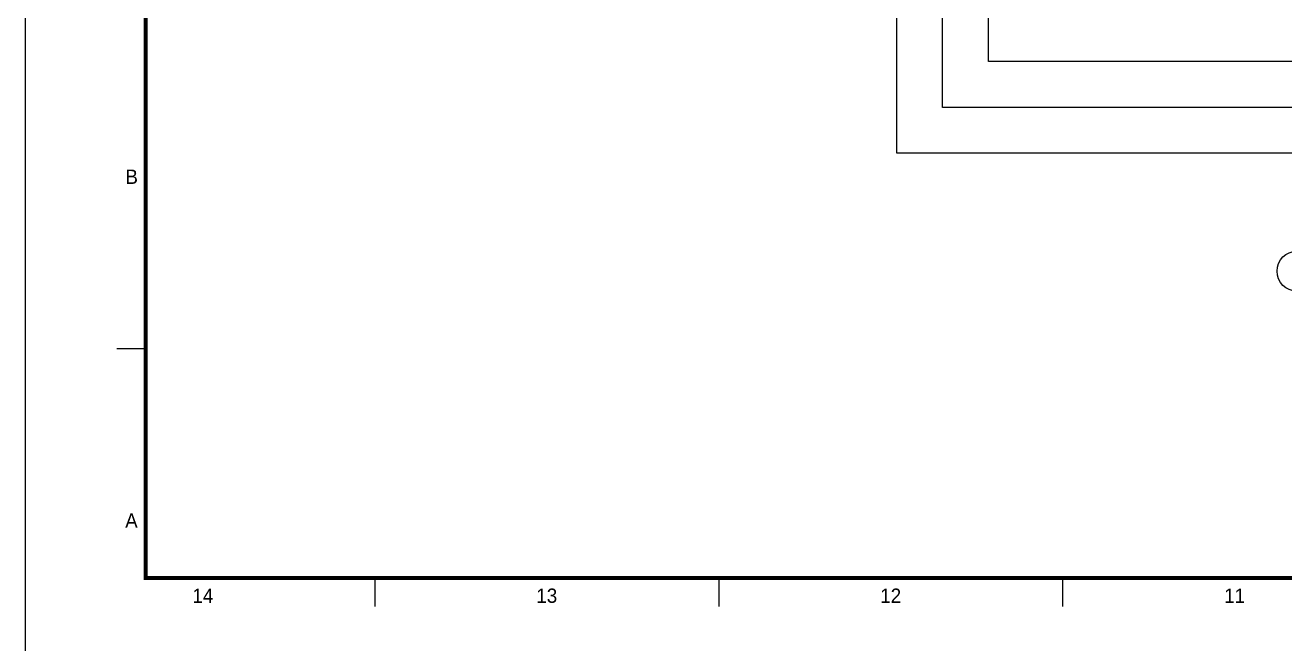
# Model space of a CAD drawing. Header units: millimetres. Extents: x -24416 to 92204, y -190080 to 23760.
# Drawn here: x 50154 to 58944, y -47300 to -42982 of the extents above; entities that cross this region are included whole.
import ezdxf
from ezdxf.enums import TextEntityAlignment as Align
from ezdxf.xclip import XClip

# ---------------------------------------------------------------- set-up
doc = ezdxf.new("R2010")
doc.units = ezdxf.units.MM
doc.header["$LTSCALE"] = 50
doc.header["$XCLIPFRAME"] = 0
doc.linetypes.add('AUDIT_D_220706163347-0', pattern=[0])
doc.linetypes.add('CEN', pattern=[62, 60, -1, 0, -1])
doc.layers.get('defpoints').update_dxf_attribs({"color": 139})
for name, color, linetype in [('A-치수', 7, 'AUDIT_D_220706163347-0'), ('AA-BORD-FORM', 7, 'Continuous'), ('AA-BORD-TEXT', 3, 'Continuous'), ('CEN_CON', 1, 'CEN'), ('DIM', 7, 'AUDIT_D_220706163347-0')]:
    doc.layers.add(name, color=color, linetype=linetype)
doc.styles.add('HAUD01', font='Dotum.ttf')

# ---------------------------------------------------------------- blocks, each defined once
blk = doc.blocks.new('U-84A(확장)1')
at = {"layer": 'CEN_CON'}
blk.add_line((15195, 10335), (5345, 10335), dxfattribs=at)
blk = doc.blocks.new('중심')
at = {"layer": 'DIM'}
blk.add_line((-350, 0), (0, 0), dxfattribs=at)
blk.add_circle((-470, 0), 120, dxfattribs=at)
blk = doc.blocks.new('DIM-1108')
at = {"layer": 'A-치수', "xscale": 1.166666666666676, "yscale": 1.166666666666676, "zscale": 1.166666666666676, "rotation": 90}
blk.add_blockref('중심', (8876.2, -67910.5), dxfattribs=at)
blk = doc.blocks.new('XR-FORM 청주월명')
at = {"layer": 'AA-BORD-FORM', "color": 2}
for p, q in [((21, 57), (16, 57)), ((61, 17), (61, 12)), ((121, 17), (121, 12)), ((181, 17), (181, 12))]:
    blk.add_line(p, q, dxfattribs=at)
at = {"layer": 'AA-BORD-FORM', "color": 1}
blk.add_lwpolyline([(0, 0), (841, 0), (841, 594), (0, 594)], close=True, dxfattribs=at)
at = {"layer": 'AA-BORD-FORM', "color": 2, "const_width": 0.682}
blk.add_lwpolyline([(21, 17), (21, 577), (821, 577), (821, 17)], close=True, dxfattribs=at)
at = {"layer": 'AA-BORD-TEXT', "color": 7, "style": 'HAUD01'}
for s, p in [('B', (18.58, 87)), ('A', (18.54, 27)), ('14', (31, 13.9)), ('13', (91, 13.9)), ('12', (151, 13.9)), ('11', (211, 13.9))]:
    blk.add_text(s, height=2.5, dxfattribs=at).set_placement(p, align=Align.MIDDLE_CENTER)

msp = doc.modelspace()

# ---------------------------------------------------------------- linework, layer by layer
at = {"layer": 'defpoints'}
for points in [[(75865.2, -43875.4), (56236, -43875.4), (56236, -26950.4), (75865.2, -26950.4)], [(75545.2, -43555.4), (56556, -43555.4), (56556, -27270.4), (75545.2, -27270.4)], [(75225.2, -43235.4), (56876, -43235.4), (56876, -27590.4), (75225.2, -27590.4)]]:
    msp.add_lwpolyline(points, close=True, dxfattribs=at)

# ---------------------------------------------------------------- block references
msp.add_blockref('DIM-1108', (50153.9, 23760))
at = {"xscale": 40, "yscale": 40, "zscale": 40}
msp.add_blockref('XR-FORM 청주월명', (50153.9, -47520), dxfattribs=at)
ref = msp.add_blockref('U-84A(확장)1', (69212.2, -39449), dxfattribs=dict(xscale=-1, rotation=90))
XClip(ref).set_block_clipping_path([(13420.2065091218, -4720), (26920, 11928.5649148573)])

doc.saveas('drawing.dxf')
